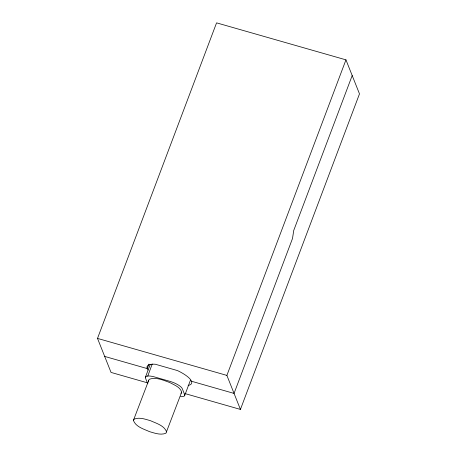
<?xml version="1.0" encoding="UTF-8"?>
<svg xmlns="http://www.w3.org/2000/svg" width="457" height="457" viewBox="0 0 457 457"><rect width="100%" height="100%" fill="white"/><g stroke="black" fill="none" stroke-linecap="round" stroke-linejoin="round"><path stroke-width="0.69" d="M148.011 382.995L111.045 372.421L97.512 338.403L216.572 22.85L345.955 59.856L359.488 93.874L240.428 409.426L184.976 393.568M148.913 364.138L147.234 368.588L104.676 356.414M145.435 377.151L150.222 364.463M152.21 364.012L147.737 376.191M133.404 420.389L149.125 379.333C155.94 376.774 163.383 380.258 169.821 382.56C174.123 384.937 180.189 386.948 181.675 392.14L165.948 433.196C160.658 435.441 154.769 433.139 149.542 431.654C143.784 429.032 135.758 426.895 133.404 420.389L134.101 419.166C139.385 416.927 145.275 419.223 150.507 420.714C156.265 423.336 164.286 425.473 166.639 431.979M184.674 395.539L190.472 380.173M240.428 409.426L226.889 375.408L345.955 59.856M352.193 75.531L293.737 230.448L292.509 238.497L234.053 393.42L191.494 381.247M180.983 393.357L181.675 392.14M97.512 338.403L226.889 375.408M147.577 383.366L145.503 378.15A11.711 3.519 20.7 0 1 147.491 376.042L148.416 375.985A11.711 3.519 20.7 0 1 154.695 376.996L169.678 381.281A11.711 3.519 20.7 0 1 176.659 384.063L177.882 384.737A11.711 3.519 20.7 0 1 182.269 388.667L184.605 394.54A11.711 3.519 20.7 0 1 183.994 396.253L181.697 396.693A11.711 3.519 20.7 0 1 180.635 396.665M148.434 380.55L148.731 381.624M188.118 385.422A23.787 7.146 20.7 0 0 177.442 370.57L155.311 364.24A23.787 7.146 20.7 0 0 148.051 370.021"/></g></svg>
